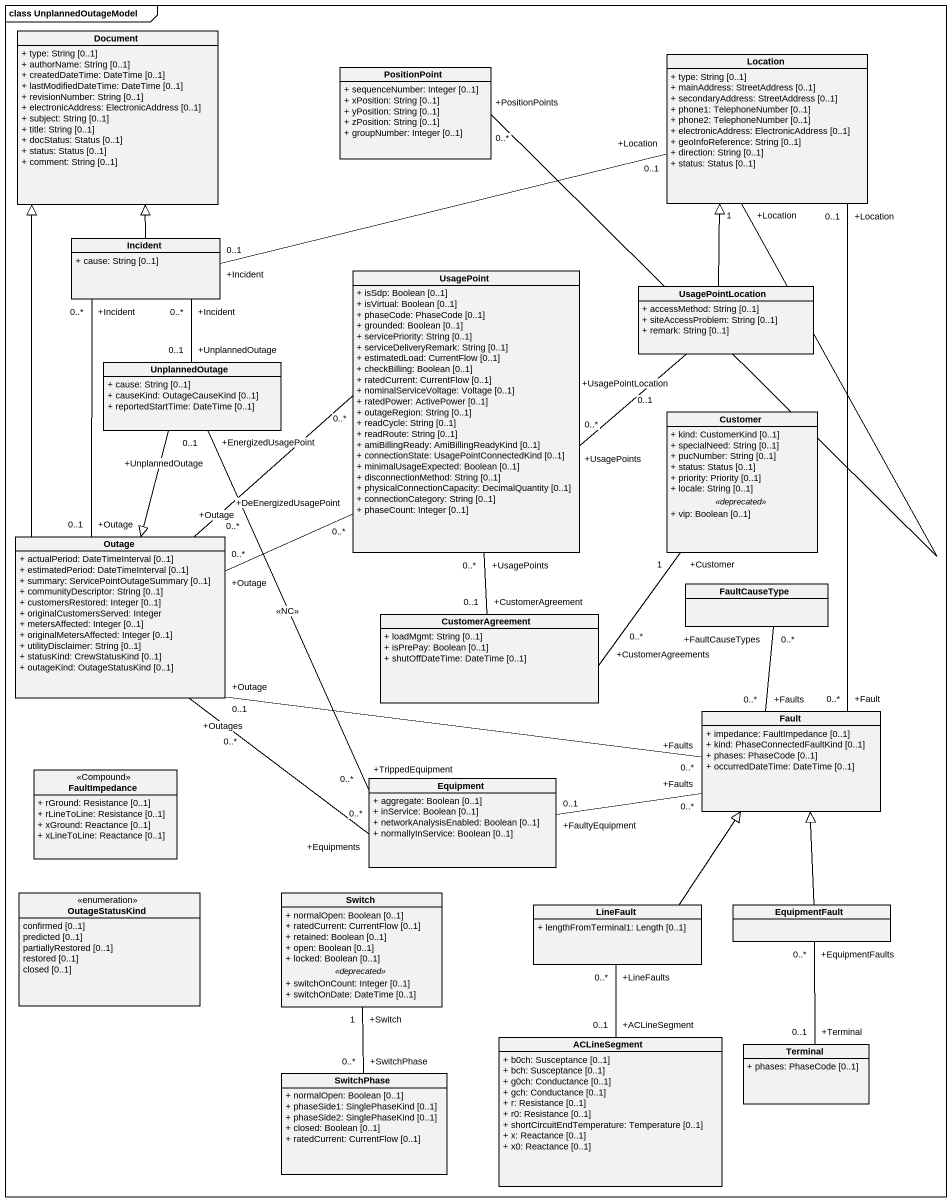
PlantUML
@startuml
mainframe class UnplannedOutageModel
hide circle
hide empty members
skinparam classAttributeIconSize 0
class Document {
  + type: String [0..1]
  + authorName: String [0..1]
  + createdDateTime: DateTime [0..1]
  + lastModifiedDateTime: DateTime [0..1]
  + revisionNumber: String [0..1]
  + electronicAddress: ElectronicAddress [0..1]
  + subject: String [0..1]
  + title: String [0..1]
  + docStatus: Status [0..1]
  + status: Status [0..1]
  + comment: String [0..1]
}
class PositionPoint {
  + sequenceNumber: Integer [0..1]
  + xPosition: String [0..1]
  + yPosition: String [0..1]
  + zPosition: String [0..1]
  + groupNumber: Integer [0..1]
}
class Location {
  + type: String [0..1]
  + mainAddress: StreetAddress [0..1]
  + secondaryAddress: StreetAddress [0..1]
  + phone1: TelephoneNumber [0..1]
  + phone2: TelephoneNumber [0..1]
  + electronicAddress: ElectronicAddress [0..1]
  + geoInfoReference: String [0..1]
  + direction: String [0..1]
  + status: Status [0..1]
}
class Incident {
  + cause: String [0..1]
}
class UsagePoint {
  + isSdp: Boolean [0..1]
  + isVirtual: Boolean [0..1]
  + phaseCode: PhaseCode [0..1]
  + grounded: Boolean [0..1]
  + servicePriority: String [0..1]
  + serviceDeliveryRemark: String [0..1]
  + estimatedLoad: CurrentFlow [0..1]
  + checkBilling: Boolean [0..1]
  + ratedCurrent: CurrentFlow [0..1]
  + nominalServiceVoltage: Voltage [0..1]
  + ratedPower: ActivePower [0..1]
  + outageRegion: String [0..1]
  + readCycle: String [0..1]
  + readRoute: String [0..1]
  + amiBillingReady: AmiBillingReadyKind [0..1]
  + connectionState: UsagePointConnectedKind [0..1]
  + minimalUsageExpected: Boolean [0..1]
  + disconnectionMethod: String [0..1]
  + physicalConnectionCapacity: DecimalQuantity [0..1]
  + connectionCategory: String [0..1]
  + phaseCount: Integer [0..1]
}
class UsagePointLocation {
  + accessMethod: String [0..1]
  + siteAccessProblem: String [0..1]
  + remark: String [0..1]
}
class UnplannedOutage {
  + cause: String [0..1]
  + causeKind: OutageCauseKind [0..1]
  + reportedStartTime: DateTime [0..1]
}
class Customer {
  + kind: CustomerKind [0..1]
  + specialNeed: String [0..1]
  + pucNumber: String [0..1]
  + status: Status [0..1]
  + priority: Priority [0..1]
  + locale: String [0..1]
  .. <<deprecated>> ..
  + vip: Boolean [0..1]
}
class Outage {
  + actualPeriod: DateTimeInterval [0..1]
  + estimatedPeriod: DateTimeInterval [0..1]
  + summary: ServicePointOutageSummary [0..1]
  + communityDescriptor: String [0..1]
  + customersRestored: Integer [0..1]
  + originalCustomersServed: Integer
  + metersAffected: Integer [0..1]
  + originalMetersAffected: Integer [0..1]
  + utilityDisclaimer: String [0..1]
  + statusKind: CrewStatusKind [0..1]
  + outageKind: OutageStatusKind [0..1]
}
class CustomerAgreement {
  + loadMgmt: String [0..1]
  + isPrePay: Boolean [0..1]
  + shutOffDateTime: DateTime [0..1]
}
class FaultCauseType
class Fault {
  + impedance: FaultImpedance [0..1]
  + kind: PhaseConnectedFaultKind [0..1]
  + phases: PhaseCode [0..1]
  + occurredDateTime: DateTime [0..1]
}
class FaultImpedance <<Compound>> {
  + rGround: Resistance [0..1]
  + rLineToLine: Resistance [0..1]
  + xGround: Reactance [0..1]
  + xLineToLine: Reactance [0..1]
}
class Equipment {
  + aggregate: Boolean [0..1]
  + inService: Boolean [0..1]
  + networkAnalysisEnabled: Boolean [0..1]
  + normallyInService: Boolean [0..1]
}
enum OutageStatusKind {
  confirmed [0..1]
  predicted [0..1]
  partiallyRestored [0..1]
  restored [0..1]
  closed [0..1]
}
class Switch {
  + normalOpen: Boolean [0..1]
  + ratedCurrent: CurrentFlow [0..1]
  + retained: Boolean [0..1]
  + open: Boolean [0..1]
  + locked: Boolean [0..1]
  .. <<deprecated>> ..
  + switchOnCount: Integer [0..1]
  + switchOnDate: DateTime [0..1]
}
class LineFault {
  + lengthFromTerminal1: Length [0..1]
}
class EquipmentFault
class ACLineSegment {
  + b0ch: Susceptance [0..1]
  + bch: Susceptance [0..1]
  + g0ch: Conductance [0..1]
  + gch: Conductance [0..1]
  + r: Resistance [0..1]
  + r0: Resistance [0..1]
  + shortCircuitEndTemperature: Temperature [0..1]
  + x: Reactance [0..1]
  + x0: Reactance [0..1]
}
class Terminal {
  + phases: PhaseCode [0..1]
}
class SwitchPhase {
  + normalOpen: Boolean [0..1]
  + phaseSide1: SinglePhaseKind [0..1]
  + phaseSide2: SinglePhaseKind [0..1]
  + closed: Boolean [0..1]
  + ratedCurrent: CurrentFlow [0..1]
}
Location "+Location\n1" -left- "+PositionPoints\n0..*" PositionPoint
Incident -up-|> Document
Incident "+Incident\n0..1" -right- "+Location\n0..1" Location
Incident "+Incident\n0..*" -- "+UnplannedOutage\n0..1" UnplannedOutage
Incident "+Incident\n0..*" -- "+Outage\n0..1" Outage
UsagePointLocation -up-|> Location
UsagePointLocation "+UsagePointLocation\n0..1" -left- "+UsagePoints\n0..*" UsagePoint
UnplannedOutage --|> Outage
UnplannedOutage "+UnplannedOutage\n0..1" -- "+TrippedEquipment\n0..*" Equipment : <<NC>>
Customer "+Customer\n1" -- "+CustomerAgreements\n0..*" CustomerAgreement
Outage -up-|> Document
Outage "+Outage\n0..*" -right- "+EnergizedUsagePoint\n0..*" UsagePoint
Outage "+Outage\n0..*" -right- "+DeEnergizedUsagePoint\n0..*" UsagePoint
Outage "+Outage\n0..1" -right- "+Faults\n0..*" Fault
Outage "+Outages\n0..*" -- "+Equipments\n0..*" Equipment
CustomerAgreement "+CustomerAgreement\n0..1" -up- "+UsagePoints\n0..*" UsagePoint
Fault "+Fault\n0..*" -up- "+Location\n0..1" Location
Fault "+Faults\n0..*" -up- "+FaultCauseTypes\n0..*" FaultCauseType
Fault "+Faults\n0..*" -left- "+FaultyEquipment\n0..1" Equipment
Switch "+Switch\n1" -- "+SwitchPhase\n0..*" SwitchPhase
LineFault -up-|> Fault
LineFault "+LineFaults\n0..*" -- "+ACLineSegment\n0..1" ACLineSegment
EquipmentFault -up-|> Fault
EquipmentFault "+EquipmentFaults\n0..*" -- "+Terminal\n0..1" Terminal
@enduml
